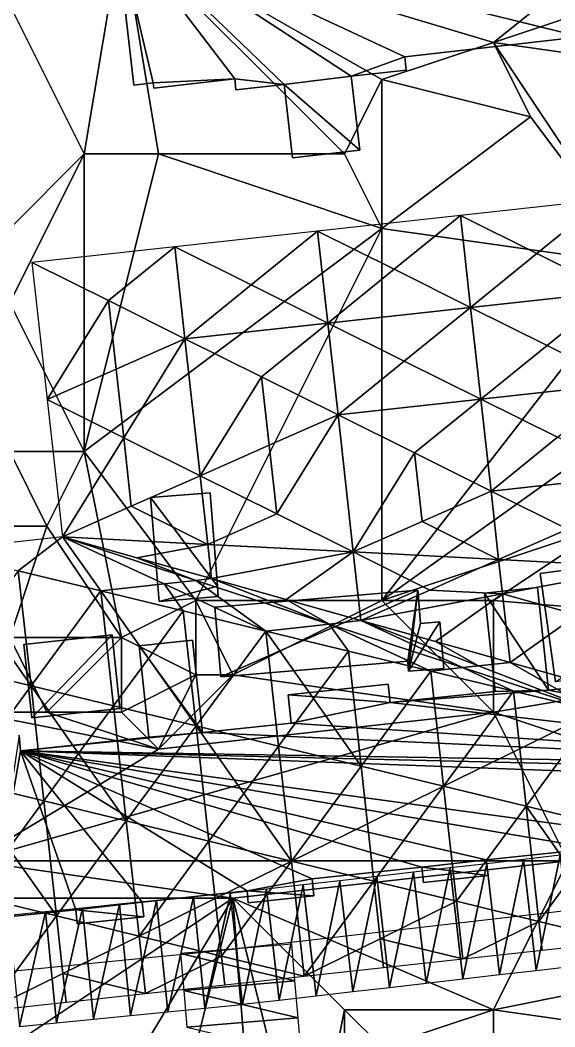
# Model space of a CAD drawing. Header units: metres. Extents: x -1103 to 901, y -902 to 905.
# Drawn here: x -857.4 to -828.7, y 507.1 to 561.2 of the extents above; entities that cross this region are included whole.
import ezdxf

# ---------------------------------------------------------------- set-up
doc = ezdxf.new("R2010")
doc.units = ezdxf.units.M
for name, color, linetype in [('OSM_BUILDING_FOOTPRINTS', 7, 'CONTINUOUS'), ('OSM_BUILDING_ROOFS', 1, 'CONTINUOUS'), ('OSM_BUILDING_WALLS', 8, 'CONTINUOUS'), ('OSM_PARKING', 8, 'CONTINUOUS'), ('OSM_ROAD_AXES', 2, 'CONTINUOUS'), ('OSM_ROAD_SURFACE', 9, 'CONTINUOUS'), ('OSM_TERRAIN', 3, 'CONTINUOUS')]:
    doc.layers.add(name, color=color, linetype=linetype)

msp = doc.modelspace()

# ---------------------------------------------------------------- linework, layer by layer
at = {"layer": 'OSM_BUILDING_FOOTPRINTS'}
for points in [[(-818.128, 561.293, 15.827), (-818.061, 560.718, 15.827), (-821.024, 560.386, 15.827), (-820.548, 556.25, 15.827), (-824.052, 555.852, 15.827), (-824.362, 558.484, 15.827), (-826.639, 558.218, 15.827), (-826.816, 559.7, 15.827), (-827.225, 559.656, 15.827), (-827.302, 560.297, 15.827), (-836.764, 559.225, 15.827), (-836.687, 558.506, 15.827), (-839.638, 558.174, 15.827), (-839.174, 554.204, 15.827), (-842.8, 553.794, 15.827), (-843.242, 557.731, 15.827), (-845.839, 557.444, 15.827), (-845.906, 558.03, 15.827), (-850.261, 557.543, 15.827), (-850.294, 557.82, 15.827), (-851.333, 557.698, 15.827), (-852.339, 566.479, 15.827)], [(-857.501, 522.763, 13.005), (-857.412, 521.911, 13.005), (-850.515, 522.652, 13.005), (-851.045, 527.562, 13.005), (-848.171, 527.861, 13.005), (-847.63, 522.896, 13.005), (-842.876, 523.404, 13.005), (-843.042, 524.919, 13.005), (-837.659, 525.495, 13.005), (-837.549, 524.51, 13.005), (-831.911, 525.108, 13.005), (-832.475, 530.394, 13.005), (-829.634, 530.692, 13.005), (-829.048, 525.185, 13.005), (-823.93, 525.727, 13.005)], [(-826.605, 516.659, 13.005), (-832.386, 516.05, 13.005), (-832.287, 515.21, 13.005), (-835.758, 514.834, 13.005), (-835.846, 515.663, 13.005), (-841.749, 515.033, 13.005), (-841.649, 514.126, 13.005), (-845.176, 513.75, 13.005), (-845.242, 514.391, 13.005), (-850.879, 513.783, 13.005), (-850.791, 512.987, 13.005), (-854.372, 512.611, 13.005), (-854.45, 513.374, 13.005), (-859.004, 512.898, 13.005)]]:
    msp.add_polyline3d(points, dxfattribs=at)
for points in [[(-847.232, 535.779, 16.969), (-846.834, 530.759, 16.969), (-846.79, 530.206, 16.969), (-849.973, 529.951, 16.969), (-850.426, 535.525, 16.969), (-847.232, 535.779, 16.969)], [(-829.479, 531.456, 16.001), (-817.552, 533.07, 16.001), (-816.756, 527.231, 16.001), (-819.199, 526.899, 16.001), (-819.454, 528.757, 16.001), (-824.56, 528.072, 16.001), (-824.306, 526.203, 16.001), (-828.672, 525.616, 16.001), (-829.479, 531.456, 16.001)], [(-846.978, 529.642, 16.284), (-836.056, 530.56, 16.284), (-835.913, 528.757, 16.284), (-834.874, 528.846, 16.284), (-834.664, 526.346, 16.284), (-836.565, 526.191, 16.284), (-836.609, 526.733, 16.284), (-846.657, 525.893, 16.284), (-846.978, 529.642, 16.284)], [(-857.247, 527.64, 16.546), (-852.493, 528.149, 16.546), (-852.073, 524.2, 16.546), (-856.815, 523.692, 16.546), (-857.247, 527.64, 16.546)]]:
    msp.add_polyline3d(points, close=True, dxfattribs=at)
at = {"layer": 'OSM_BUILDING_ROOFS'}
for points in [[(-852.339, 566.479, 30.627), (-851.333, 557.698, 30.627), (-850.294, 557.82, 30.627)], [(-821.024, 560.386, 30.627), (-818.128, 561.293, 30.627), (-852.339, 566.479, 30.627)], [(-852.339, 566.479, 30.627), (-850.294, 557.82, 30.627), (-845.906, 558.03, 30.627)], [(-852.339, 566.479, 30.627), (-845.906, 558.03, 30.627), (-843.242, 557.731, 30.627)], [(-852.339, 566.479, 30.627), (-843.242, 557.731, 30.627), (-839.638, 558.174, 30.627)], [(-852.339, 566.479, 30.627), (-839.638, 558.174, 30.627), (-836.764, 559.225, 30.627)], [(-852.339, 566.479, 30.627), (-836.764, 559.225, 30.627), (-827.302, 560.297, 30.627)], [(-827.302, 560.297, 30.627), (-821.024, 560.386, 30.627), (-852.339, 566.479, 30.627)], [(-839.638, 558.174, 30.627), (-836.687, 558.506, 30.627), (-836.764, 559.225, 30.627)], [(-850.294, 557.82, 30.627), (-850.261, 557.543, 30.627), (-845.906, 558.03, 30.627)], [(-845.906, 558.03, 30.627), (-845.839, 557.444, 30.627), (-843.242, 557.731, 30.627)], [(-843.242, 557.731, 30.627), (-839.174, 554.204, 30.627), (-839.638, 558.174, 30.627)], [(-843.242, 557.731, 30.627), (-842.8, 553.794, 30.627), (-839.174, 554.204, 30.627)], [(-846.834, 530.759, 26.969), (-847.232, 535.779, 26.969), (-850.426, 535.525, 26.969)], [(-846.834, 530.759, 26.969), (-850.426, 535.525, 26.969), (-849.973, 529.951, 26.969)], [(-817.552, 533.07, 30.801), (-829.479, 531.456, 30.801), (-828.672, 525.616, 30.801)], [(-846.834, 530.759, 26.969), (-849.973, 529.951, 26.969), (-846.79, 530.206, 26.969)], [(-836.056, 530.56, 27.884), (-846.978, 529.642, 27.884), (-846.657, 525.893, 27.884)], [(-836.056, 530.56, 27.884), (-846.657, 525.893, 27.884), (-836.609, 526.733, 27.884)], [(-836.056, 530.56, 27.884), (-836.609, 526.733, 27.884), (-836.565, 526.191, 27.884)], [(-836.565, 526.191, 27.884), (-835.913, 528.757, 27.884), (-836.056, 530.56, 27.884)], [(-829.048, 525.185, 27.805), (-829.634, 530.692, 27.805), (-832.475, 530.394, 27.805)], [(-829.048, 525.185, 27.805), (-832.475, 530.394, 27.805), (-831.911, 525.108, 27.805)], [(-836.565, 526.191, 27.884), (-834.664, 526.346, 27.884), (-834.874, 528.846, 27.884)], [(-836.565, 526.191, 27.884), (-834.874, 528.846, 27.884), (-835.913, 528.757, 27.884)], [(-852.493, 528.149, 28.146), (-857.247, 527.64, 28.146), (-856.815, 523.692, 28.146)], [(-852.493, 528.149, 28.146), (-856.815, 523.692, 28.146), (-852.073, 524.2, 28.146)], [(-847.63, 522.896, 27.805), (-848.171, 527.861, 27.805), (-851.045, 527.562, 27.805)], [(-847.63, 522.896, 27.805), (-851.045, 527.562, 27.805), (-850.515, 522.652, 27.805)], [(-837.549, 524.51, 27.805), (-837.659, 525.495, 27.805), (-843.042, 524.919, 27.805)], [(-808.178, 521.116, 27.805), (-823.93, 525.727, 27.805), (-829.048, 525.185, 27.805)], [(-829.048, 525.185, 27.805), (-831.911, 525.108, 27.805), (-837.549, 524.51, 27.805)], [(-808.178, 521.116, 27.805), (-829.048, 525.185, 27.805), (-837.549, 524.51, 27.805)], [(-837.549, 524.51, 27.805), (-843.042, 524.919, 27.805), (-842.876, 523.404, 27.805)], [(-808.178, 521.116, 27.805), (-837.549, 524.51, 27.805), (-842.876, 523.404, 27.805)], [(-808.178, 521.116, 27.805), (-842.876, 523.404, 27.805), (-847.63, 522.896, 27.805)], [(-847.63, 522.896, 27.805), (-850.515, 522.652, 27.805), (-857.412, 521.911, 27.805)], [(-808.178, 521.116, 27.805), (-847.63, 522.896, 27.805), (-857.412, 521.911, 27.805)], [(-857.412, 521.911, 27.805), (-857.501, 522.763, 27.805), (-859.004, 512.898, 27.805)], [(-857.412, 521.911, 27.805), (-859.004, 512.898, 27.805), (-854.45, 513.374, 27.805)], [(-857.412, 521.911, 27.805), (-854.45, 513.374, 27.805), (-850.879, 513.783, 27.805)], [(-857.412, 521.911, 27.805), (-850.879, 513.783, 27.805), (-845.242, 514.391, 27.805)], [(-857.412, 521.911, 27.805), (-845.242, 514.391, 27.805), (-841.749, 515.033, 27.805)], [(-857.412, 521.911, 27.805), (-841.749, 515.033, 27.805), (-835.846, 515.663, 27.805)], [(-857.412, 521.911, 27.805), (-835.846, 515.663, 27.805), (-832.386, 516.05, 27.805)], [(-857.412, 521.911, 27.805), (-832.386, 516.05, 27.805), (-826.605, 516.659, 27.805)], [(-857.412, 521.911, 27.805), (-826.605, 516.659, 27.805), (-822.957, 517.223, 27.805)], [(-857.412, 521.911, 27.805), (-822.957, 517.223, 27.805), (-817.784, 520.452, 27.805)], [(-857.412, 521.911, 27.805), (-817.784, 520.452, 27.805), (-813.783, 520.883, 27.805)], [(-857.412, 521.911, 27.805), (-813.783, 520.883, 27.805), (-808.178, 521.116, 27.805)], [(-835.846, 515.663, 27.805), (-832.287, 515.21, 27.805), (-832.386, 516.05, 27.805)], [(-835.846, 515.663, 27.805), (-835.758, 514.834, 27.805), (-832.287, 515.21, 27.805)], [(-845.242, 514.391, 27.805), (-841.649, 514.126, 27.805), (-841.749, 515.033, 27.805)], [(-845.242, 514.391, 27.805), (-845.176, 513.75, 27.805), (-841.649, 514.126, 27.805)], [(-854.45, 513.374, 27.805), (-850.791, 512.987, 27.805), (-850.879, 513.783, 27.805)], [(-854.45, 513.374, 27.805), (-854.372, 512.611, 27.805), (-850.791, 512.987, 27.805)]]:
    msp.add_3dface(points, dxfattribs=at)
at = {"layer": 'OSM_BUILDING_WALLS'}
for points in [[(-852.339, 566.479, 15.827), (-851.333, 557.698, 15.827), (-851.333, 557.698, 30.627)], [(-852.339, 566.479, 15.827), (-851.333, 557.698, 30.627), (-852.339, 566.479, 30.627)], [(-836.764, 559.225, 15.827), (-827.302, 560.297, 15.827), (-827.302, 560.297, 30.627)], [(-836.764, 559.225, 15.827), (-827.302, 560.297, 30.627), (-836.764, 559.225, 30.627)], [(-836.687, 558.506, 15.827), (-836.764, 559.225, 15.827), (-836.764, 559.225, 30.627)], [(-836.687, 558.506, 15.827), (-836.764, 559.225, 30.627), (-836.687, 558.506, 30.627)], [(-839.638, 558.174, 15.827), (-836.687, 558.506, 15.827), (-836.687, 558.506, 30.627)], [(-839.638, 558.174, 15.827), (-836.687, 558.506, 30.627), (-839.638, 558.174, 30.627)], [(-850.261, 557.543, 15.827), (-845.906, 558.03, 15.827), (-845.906, 558.03, 30.627)], [(-850.261, 557.543, 15.827), (-845.906, 558.03, 30.627), (-850.261, 557.543, 30.627)], [(-845.906, 558.03, 15.827), (-845.839, 557.444, 15.827), (-845.839, 557.444, 30.627)], [(-845.906, 558.03, 15.827), (-845.839, 557.444, 30.627), (-845.906, 558.03, 30.627)], [(-839.174, 554.204, 15.827), (-839.638, 558.174, 15.827), (-839.638, 558.174, 30.627)], [(-839.174, 554.204, 15.827), (-839.638, 558.174, 30.627), (-839.174, 554.204, 30.627)], [(-851.333, 557.698, 15.827), (-850.294, 557.82, 15.827), (-850.294, 557.82, 30.627)], [(-851.333, 557.698, 15.827), (-850.294, 557.82, 30.627), (-851.333, 557.698, 30.627)], [(-850.294, 557.82, 15.827), (-850.261, 557.543, 15.827), (-850.261, 557.543, 30.627)], [(-850.294, 557.82, 15.827), (-850.261, 557.543, 30.627), (-850.294, 557.82, 30.627)], [(-845.839, 557.444, 15.827), (-843.242, 557.731, 15.827), (-843.242, 557.731, 30.627)], [(-845.839, 557.444, 15.827), (-843.242, 557.731, 30.627), (-845.839, 557.444, 30.627)], [(-843.242, 557.731, 15.827), (-842.8, 553.794, 15.827), (-842.8, 553.794, 30.627)], [(-843.242, 557.731, 15.827), (-842.8, 553.794, 30.627), (-843.242, 557.731, 30.627)], [(-842.8, 553.794, 15.827), (-839.174, 554.204, 15.827), (-839.174, 554.204, 30.627)], [(-842.8, 553.794, 15.827), (-839.174, 554.204, 30.627), (-842.8, 553.794, 30.627)], [(-847.232, 535.779, 16.969), (-850.426, 535.525, 16.969), (-850.426, 535.525, 26.969)], [(-847.232, 535.779, 16.969), (-850.426, 535.525, 26.969), (-847.232, 535.779, 26.969)], [(-846.834, 530.759, 16.969), (-847.232, 535.779, 16.969), (-847.232, 535.779, 26.969)], [(-846.834, 530.759, 16.969), (-847.232, 535.779, 26.969), (-846.834, 530.759, 26.969)], [(-850.426, 535.525, 16.969), (-849.973, 529.951, 16.969), (-849.973, 529.951, 26.969)], [(-850.426, 535.525, 16.969), (-849.973, 529.951, 26.969), (-850.426, 535.525, 26.969)], [(-817.552, 533.07, 16.001), (-829.479, 531.456, 16.001), (-829.479, 531.456, 30.801)], [(-817.552, 533.07, 16.001), (-829.479, 531.456, 30.801), (-817.552, 533.07, 30.801)], [(-829.479, 531.456, 16.001), (-828.672, 525.616, 16.001), (-828.672, 525.616, 30.801)], [(-829.479, 531.456, 16.001), (-828.672, 525.616, 30.801), (-829.479, 531.456, 30.801)], [(-836.056, 530.56, 16.284), (-846.978, 529.642, 16.284), (-846.978, 529.642, 27.884)], [(-836.056, 530.56, 16.284), (-846.978, 529.642, 27.884), (-836.056, 530.56, 27.884)], [(-846.79, 530.206, 16.969), (-846.834, 530.759, 16.969), (-846.834, 530.759, 26.969)], [(-846.79, 530.206, 16.969), (-846.834, 530.759, 26.969), (-846.79, 530.206, 26.969)], [(-835.913, 528.757, 16.284), (-836.056, 530.56, 16.284), (-836.056, 530.56, 27.884)], [(-835.913, 528.757, 16.284), (-836.056, 530.56, 27.884), (-835.913, 528.757, 27.884)], [(-829.634, 530.692, 13.005), (-832.475, 530.394, 13.005), (-832.475, 530.394, 27.805)], [(-829.634, 530.692, 13.005), (-832.475, 530.394, 27.805), (-829.634, 530.692, 27.805)], [(-832.475, 530.394, 13.005), (-831.911, 525.108, 13.005), (-831.911, 525.108, 27.805)], [(-832.475, 530.394, 13.005), (-831.911, 525.108, 27.805), (-832.475, 530.394, 27.805)], [(-829.048, 525.185, 13.005), (-829.634, 530.692, 13.005), (-829.634, 530.692, 27.805)], [(-829.048, 525.185, 13.005), (-829.634, 530.692, 27.805), (-829.048, 525.185, 27.805)], [(-849.973, 529.951, 16.969), (-846.79, 530.206, 16.969), (-846.79, 530.206, 26.969)], [(-849.973, 529.951, 16.969), (-846.79, 530.206, 26.969), (-849.973, 529.951, 26.969)], [(-846.978, 529.642, 16.284), (-846.657, 525.893, 16.284), (-846.657, 525.893, 27.884)], [(-846.978, 529.642, 16.284), (-846.657, 525.893, 27.884), (-846.978, 529.642, 27.884)], [(-834.874, 528.846, 16.284), (-835.913, 528.757, 16.284), (-835.913, 528.757, 27.884)], [(-834.874, 528.846, 16.284), (-835.913, 528.757, 27.884), (-834.874, 528.846, 27.884)], [(-834.664, 526.346, 16.284), (-834.874, 528.846, 16.284), (-834.874, 528.846, 27.884)], [(-834.664, 526.346, 16.284), (-834.874, 528.846, 27.884), (-834.664, 526.346, 27.884)], [(-852.493, 528.149, 16.546), (-857.247, 527.64, 16.546), (-857.247, 527.64, 28.146)], [(-852.493, 528.149, 16.546), (-857.247, 527.64, 28.146), (-852.493, 528.149, 28.146)], [(-857.247, 527.64, 16.546), (-856.815, 523.692, 16.546), (-856.815, 523.692, 28.146)], [(-857.247, 527.64, 16.546), (-856.815, 523.692, 28.146), (-857.247, 527.64, 28.146)], [(-852.073, 524.2, 16.546), (-852.493, 528.149, 16.546), (-852.493, 528.149, 28.146)], [(-852.073, 524.2, 16.546), (-852.493, 528.149, 28.146), (-852.073, 524.2, 28.146)], [(-848.171, 527.861, 13.005), (-851.045, 527.562, 13.005), (-851.045, 527.562, 27.805)], [(-848.171, 527.861, 13.005), (-851.045, 527.562, 27.805), (-848.171, 527.861, 27.805)], [(-847.63, 522.896, 13.005), (-848.171, 527.861, 13.005), (-848.171, 527.861, 27.805)], [(-847.63, 522.896, 13.005), (-848.171, 527.861, 27.805), (-847.63, 522.896, 27.805)], [(-851.045, 527.562, 13.005), (-850.515, 522.652, 13.005), (-850.515, 522.652, 27.805)], [(-851.045, 527.562, 13.005), (-850.515, 522.652, 27.805), (-851.045, 527.562, 27.805)], [(-846.657, 525.893, 16.284), (-836.609, 526.733, 16.284), (-836.609, 526.733, 27.884)], [(-846.657, 525.893, 16.284), (-836.609, 526.733, 27.884), (-846.657, 525.893, 27.884)], [(-836.609, 526.733, 16.284), (-836.565, 526.191, 16.284), (-836.565, 526.191, 27.884)], [(-836.609, 526.733, 16.284), (-836.565, 526.191, 27.884), (-836.609, 526.733, 27.884)], [(-836.565, 526.191, 16.284), (-834.664, 526.346, 16.284), (-834.664, 526.346, 27.884)], [(-836.565, 526.191, 16.284), (-834.664, 526.346, 27.884), (-836.565, 526.191, 27.884)], [(-837.659, 525.495, 13.005), (-843.042, 524.919, 13.005), (-843.042, 524.919, 27.805)], [(-837.659, 525.495, 13.005), (-843.042, 524.919, 27.805), (-837.659, 525.495, 27.805)], [(-837.549, 524.51, 13.005), (-837.659, 525.495, 13.005), (-837.659, 525.495, 27.805)], [(-837.549, 524.51, 13.005), (-837.659, 525.495, 27.805), (-837.549, 524.51, 27.805)], [(-823.93, 525.727, 13.005), (-829.048, 525.185, 13.005), (-829.048, 525.185, 27.805)], [(-823.93, 525.727, 13.005), (-829.048, 525.185, 27.805), (-823.93, 525.727, 27.805)], [(-831.911, 525.108, 13.005), (-837.549, 524.51, 13.005), (-837.549, 524.51, 27.805)], [(-831.911, 525.108, 13.005), (-837.549, 524.51, 27.805), (-831.911, 525.108, 27.805)], [(-843.042, 524.919, 13.005), (-842.876, 523.404, 13.005), (-842.876, 523.404, 27.805)], [(-843.042, 524.919, 13.005), (-842.876, 523.404, 27.805), (-843.042, 524.919, 27.805)], [(-856.815, 523.692, 16.546), (-852.073, 524.2, 16.546), (-852.073, 524.2, 28.146)], [(-856.815, 523.692, 16.546), (-852.073, 524.2, 28.146), (-856.815, 523.692, 28.146)], [(-842.876, 523.404, 13.005), (-847.63, 522.896, 13.005), (-847.63, 522.896, 27.805)], [(-842.876, 523.404, 13.005), (-847.63, 522.896, 27.805), (-842.876, 523.404, 27.805)], [(-857.412, 521.911, 13.005), (-857.501, 522.763, 13.005), (-857.501, 522.763, 27.805)], [(-857.412, 521.911, 13.005), (-857.501, 522.763, 27.805), (-857.412, 521.911, 27.805)], [(-850.515, 522.652, 13.005), (-857.412, 521.911, 13.005), (-857.412, 521.911, 27.805)], [(-850.515, 522.652, 13.005), (-857.412, 521.911, 27.805), (-850.515, 522.652, 27.805)], [(-832.386, 516.05, 13.005), (-826.605, 516.659, 13.005), (-826.605, 516.659, 27.805)], [(-832.386, 516.05, 13.005), (-826.605, 516.659, 27.805), (-832.386, 516.05, 27.805)], [(-832.287, 515.21, 13.005), (-832.386, 516.05, 13.005), (-832.386, 516.05, 27.805)], [(-832.287, 515.21, 13.005), (-832.386, 516.05, 27.805), (-832.287, 515.21, 27.805)], [(-841.749, 515.033, 13.005), (-835.846, 515.663, 13.005), (-835.846, 515.663, 27.805)], [(-841.749, 515.033, 13.005), (-835.846, 515.663, 27.805), (-841.749, 515.033, 27.805)], [(-835.846, 515.663, 13.005), (-835.758, 514.834, 13.005), (-835.758, 514.834, 27.805)], [(-835.846, 515.663, 13.005), (-835.758, 514.834, 27.805), (-835.846, 515.663, 27.805)], [(-835.758, 514.834, 13.005), (-832.287, 515.21, 13.005), (-832.287, 515.21, 27.805)], [(-835.758, 514.834, 13.005), (-832.287, 515.21, 27.805), (-835.758, 514.834, 27.805)], [(-841.649, 514.126, 13.005), (-841.749, 515.033, 13.005), (-841.749, 515.033, 27.805)], [(-841.649, 514.126, 13.005), (-841.749, 515.033, 27.805), (-841.649, 514.126, 27.805)], [(-850.879, 513.783, 13.005), (-845.242, 514.391, 13.005), (-845.242, 514.391, 27.805)], [(-850.879, 513.783, 13.005), (-845.242, 514.391, 27.805), (-850.879, 513.783, 27.805)], [(-845.242, 514.391, 13.005), (-845.176, 513.75, 13.005), (-845.176, 513.75, 27.805)], [(-845.242, 514.391, 13.005), (-845.176, 513.75, 27.805), (-845.242, 514.391, 27.805)], [(-845.176, 513.75, 13.005), (-841.649, 514.126, 13.005), (-841.649, 514.126, 27.805)], [(-845.176, 513.75, 13.005), (-841.649, 514.126, 27.805), (-845.176, 513.75, 27.805)], [(-850.791, 512.987, 13.005), (-850.879, 513.783, 13.005), (-850.879, 513.783, 27.805)], [(-850.791, 512.987, 13.005), (-850.879, 513.783, 27.805), (-850.791, 512.987, 27.805)], [(-859.004, 512.898, 13.005), (-854.45, 513.374, 13.005), (-854.45, 513.374, 27.805)], [(-859.004, 512.898, 13.005), (-854.45, 513.374, 27.805), (-859.004, 512.898, 27.805)], [(-854.45, 513.374, 13.005), (-854.372, 512.611, 13.005), (-854.372, 512.611, 27.805)], [(-854.45, 513.374, 13.005), (-854.372, 512.611, 27.805), (-854.45, 513.374, 27.805)], [(-854.372, 512.611, 13.005), (-850.791, 512.987, 13.005), (-850.791, 512.987, 27.805)], [(-854.372, 512.611, 13.005), (-850.791, 512.987, 27.805), (-854.372, 512.611, 27.805)]]:
    msp.add_3dface(points, dxfattribs=at)
at = {"layer": 'OSM_PARKING'}
for points in [[(-829.662, 548.644, 18.631), (-826.097, 551.533, 18.42), (-833.774, 550.691, 18.841)], [(-825.549, 546.597, 18.481), (-826.097, 551.533, 18.42), (-829.662, 548.644, 18.631)], [(-837.339, 547.802, 18.943), (-833.774, 550.691, 18.841), (-841.451, 549.849, 18.85)], [(-833.226, 545.755, 18.793), (-833.774, 550.691, 18.841), (-837.339, 547.802, 18.943)], [(-833.226, 545.755, 18.793), (-829.662, 548.644, 18.631), (-833.774, 550.691, 18.841)], [(-845.015, 546.96, 18.833), (-841.451, 549.849, 18.85), (-849.128, 549.007, 18.633)], [(-840.903, 544.913, 18.979), (-841.451, 549.849, 18.85), (-845.015, 546.96, 18.833)], [(-840.903, 544.913, 18.979), (-837.339, 547.802, 18.943), (-841.451, 549.849, 18.85)], [(-852.692, 546.118, 18.583), (-849.128, 549.007, 18.633), (-856.805, 548.165, 17.976)], [(-848.58, 544.071, 18.816), (-849.128, 549.007, 18.633), (-852.692, 546.118, 18.583)], [(-848.58, 544.071, 18.816), (-845.015, 546.96, 18.833), (-849.128, 549.007, 18.633)], [(-825.549, 546.597, 18.481), (-829.662, 548.644, 18.631), (-833.226, 545.755, 18.793)], [(-852.692, 546.118, 18.583), (-856.805, 548.165, 17.976), (-855.987, 540.794, 18.364)], [(-840.903, 544.913, 18.979), (-833.226, 545.755, 18.793), (-837.339, 547.802, 18.943)], [(-840.903, 544.913, 18.979), (-845.015, 546.96, 18.833), (-848.58, 544.071, 18.816)], [(-829.113, 543.707, 18.643), (-825.549, 546.597, 18.481), (-833.226, 545.755, 18.793)], [(-825, 541.66, 18.49), (-825.549, 546.597, 18.481), (-829.113, 543.707, 18.643)], [(-852.283, 542.433, 18.752), (-852.692, 546.118, 18.583), (-855.987, 540.794, 18.364)], [(-848.58, 544.071, 18.816), (-852.692, 546.118, 18.583), (-852.283, 542.433, 18.752)], [(-836.79, 542.865, 18.955), (-833.226, 545.755, 18.793), (-840.903, 544.913, 18.979)], [(-832.677, 540.818, 18.805), (-833.226, 545.755, 18.793), (-836.79, 542.865, 18.955)], [(-829.113, 543.707, 18.643), (-833.226, 545.755, 18.793), (-832.677, 540.818, 18.805)], [(-844.467, 542.023, 18.958), (-840.903, 544.913, 18.979), (-848.58, 544.071, 18.816)], [(-840.354, 539.976, 19.02), (-840.903, 544.913, 18.979), (-844.467, 542.023, 18.958)], [(-840.354, 539.976, 19.02), (-836.79, 542.865, 18.955), (-840.903, 544.913, 18.979)], [(-848.58, 544.071, 18.816), (-852.283, 542.433, 18.752), (-851.874, 538.747, 18.873)], [(-847.762, 536.7, 18.979), (-848.58, 544.071, 18.816), (-851.874, 538.747, 18.873)], [(-844.467, 542.023, 18.958), (-848.58, 544.071, 18.816), (-847.762, 536.7, 18.979)], [(-825, 541.66, 18.49), (-829.113, 543.707, 18.643), (-832.677, 540.818, 18.805)], [(-832.677, 540.818, 18.805), (-836.79, 542.865, 18.955), (-840.354, 539.976, 19.02)], [(-852.283, 542.433, 18.752), (-855.987, 540.794, 18.364), (-851.874, 538.747, 18.873)], [(-844.058, 538.338, 19.022), (-844.467, 542.023, 18.958), (-847.762, 536.7, 18.979)], [(-840.354, 539.976, 19.02), (-844.467, 542.023, 18.958), (-844.058, 538.338, 19.022)], [(-828.564, 538.771, 18.653), (-825, 541.66, 18.49), (-832.677, 540.818, 18.805)], [(-851.874, 538.747, 18.873), (-855.987, 540.794, 18.364), (-855.169, 533.424, 18.716)], [(-836.241, 537.929, 18.966), (-832.677, 540.818, 18.805), (-840.354, 539.976, 19.02)], [(-832.129, 535.882, 18.815), (-832.677, 540.818, 18.805), (-836.241, 537.929, 18.966)], [(-832.129, 535.882, 18.815), (-828.564, 538.771, 18.653), (-832.677, 540.818, 18.805)], [(-843.649, 534.653, 19.051), (-840.354, 539.976, 19.02), (-844.058, 538.338, 19.022)], [(-839.536, 532.606, 19.07), (-840.354, 539.976, 19.02), (-843.649, 534.653, 19.051)], [(-836.241, 537.929, 18.966), (-840.354, 539.976, 19.02), (-839.536, 532.606, 19.07)], [(-851.465, 535.062, 18.937), (-851.874, 538.747, 18.873), (-855.169, 533.424, 18.716)], [(-847.762, 536.7, 18.979), (-851.874, 538.747, 18.873), (-851.465, 535.062, 18.937)], [(-824.452, 536.724, 18.078), (-828.564, 538.771, 18.653), (-832.129, 535.882, 18.815)], [(-843.649, 534.653, 19.051), (-844.058, 538.338, 19.022), (-847.762, 536.7, 18.979)], [(-835.832, 534.244, 18.975), (-836.241, 537.929, 18.966), (-839.536, 532.606, 19.07)], [(-832.129, 535.882, 18.815), (-836.241, 537.929, 18.966), (-835.832, 534.244, 18.975)], [(-847.352, 533.015, 19.043), (-847.762, 536.7, 18.979), (-851.465, 535.062, 18.937)], [(-843.649, 534.653, 19.051), (-847.762, 536.7, 18.979), (-847.352, 533.015, 19.043)], [(-828.016, 533.835, 18.489), (-824.452, 536.724, 18.078), (-832.129, 535.882, 18.815)], [(-831.72, 532.197, 18.702), (-832.129, 535.882, 18.815), (-835.832, 534.244, 18.975)], [(-828.016, 533.835, 18.489), (-832.129, 535.882, 18.815), (-831.72, 532.197, 18.702)], [(-847.352, 533.015, 19.043), (-851.465, 535.062, 18.937), (-855.169, 533.424, 18.716)], [(-839.536, 532.606, 19.07), (-843.649, 534.653, 19.051), (-847.352, 533.015, 19.043)], [(-831.72, 532.197, 18.702), (-835.832, 534.244, 18.975), (-839.536, 532.606, 19.07)], [(-823.903, 531.787, 18.223), (-828.016, 533.835, 18.489), (-831.72, 532.197, 18.702)], [(-857.542, 531.593, 18.548), (-855.169, 533.424, 18.716), (-861.978, 532.672, 17.586)], [(-853.106, 530.514, 18.784), (-855.169, 533.424, 18.716), (-857.542, 531.593, 18.548)], [(-851.159, 532.298, 18.925), (-847.352, 533.015, 19.043), (-855.169, 533.424, 18.716)], [(-851.159, 532.298, 18.925), (-855.169, 533.424, 18.716), (-847.999, 531.078, 19.061)], [(-847.999, 531.078, 19.061), (-855.169, 533.424, 18.716), (-849.701, 530.89, 18.99)], [(-849.701, 530.89, 18.99), (-855.169, 533.424, 18.716), (-853.106, 530.514, 18.784)], [(-847.148, 531.172, 19.07), (-847.352, 533.015, 19.043), (-851.159, 532.298, 18.925)], [(-847.148, 531.172, 19.07), (-839.536, 532.606, 19.07), (-847.352, 533.015, 19.043)], [(-843.137, 530.046, 19.083), (-839.536, 532.606, 19.07), (-847.148, 531.172, 19.07)], [(-839.127, 528.92, 18.938), (-839.536, 532.606, 19.07), (-843.137, 530.046, 19.083)], [(-839.127, 528.92, 18.938), (-835.423, 530.559, 18.834), (-839.536, 532.606, 19.07)], [(-835.423, 530.559, 18.834), (-831.72, 532.197, 18.702), (-839.536, 532.606, 19.07)], [(-847.148, 531.172, 19.07), (-851.159, 532.298, 18.925), (-847.999, 531.078, 19.061)], [(-835.423, 530.559, 18.834), (-831.515, 530.354, 18.112), (-831.72, 532.197, 18.702)], [(-831.515, 530.354, 18.112), (-823.903, 531.787, 18.223), (-831.72, 532.197, 18.702)], [(-859.417, 529.04, 18.304), (-856.856, 525.408, 18.695), (-857.542, 531.593, 18.548)], [(-857.542, 531.593, 18.548), (-856.856, 525.408, 18.695), (-853.106, 530.514, 18.784)], [(-827.505, 529.228, 18.082), (-823.903, 531.787, 18.223), (-831.515, 530.354, 18.112)], [(-848.67, 529.435, 18.975), (-849.701, 530.89, 18.99), (-853.106, 530.514, 18.784)], [(-847.999, 531.078, 19.061), (-849.701, 530.89, 18.99), (-844.234, 528.356, 18.875)], [(-844.234, 528.356, 18.875), (-849.701, 530.89, 18.99), (-848.67, 529.435, 18.975)], [(-847.148, 531.172, 19.07), (-847.999, 531.078, 19.061), (-840.829, 528.732, 18.926)], [(-840.829, 528.732, 18.926), (-847.999, 531.078, 19.061), (-844.234, 528.356, 18.875)], [(-843.137, 530.046, 19.083), (-847.148, 531.172, 19.07), (-840.829, 528.732, 18.926)], [(-856.856, 525.408, 18.695), (-852.42, 524.329, 18.727), (-853.106, 530.514, 18.784)], [(-853.106, 530.514, 18.784), (-852.42, 524.329, 18.727), (-850.545, 526.882, 18.534)], [(-853.106, 530.514, 18.784), (-850.545, 526.882, 18.534), (-848.67, 529.435, 18.975)], [(-839.127, 528.92, 18.938), (-831.515, 530.354, 18.112), (-835.423, 530.559, 18.834)], [(-835.116, 527.795, 18.606), (-831.515, 530.354, 18.112), (-839.127, 528.92, 18.938)], [(-831.106, 526.669, 18.082), (-831.515, 530.354, 18.112), (-835.116, 527.795, 18.606)], [(-831.106, 526.669, 18.082), (-827.505, 529.228, 18.082), (-831.515, 530.354, 18.112)], [(-839.127, 528.92, 18.938), (-843.137, 530.046, 19.083), (-840.829, 528.732, 18.926)], [(-850.545, 526.882, 18.534), (-847.984, 523.251, 18.33), (-848.67, 529.435, 18.975)], [(-848.67, 529.435, 18.975), (-847.984, 523.251, 18.33), (-844.234, 528.356, 18.875)], [(-859.417, 529.04, 18.304), (-861.293, 526.487, 17.715), (-856.856, 525.408, 18.695)], [(-839.798, 527.278, 18.692), (-840.829, 528.732, 18.926), (-844.234, 528.356, 18.875)], [(-839.127, 528.92, 18.938), (-840.829, 528.732, 18.926), (-833.659, 526.387, 18.361)], [(-833.659, 526.387, 18.361), (-840.829, 528.732, 18.926), (-835.362, 526.199, 18.467)], [(-835.362, 526.199, 18.467), (-840.829, 528.732, 18.926), (-839.798, 527.278, 18.692)], [(-835.116, 527.795, 18.606), (-839.127, 528.92, 18.938), (-832.808, 526.481, 18.218)], [(-839.127, 528.92, 18.938), (-833.659, 526.387, 18.361), (-832.808, 526.481, 18.218)], [(-827.096, 525.543, 18.082), (-827.505, 529.228, 18.082), (-831.106, 526.669, 18.082)], [(-844.234, 528.356, 18.875), (-847.984, 523.251, 18.33), (-843.548, 522.172, 18.148)], [(-844.234, 528.356, 18.875), (-843.548, 522.172, 18.148), (-841.673, 524.725, 18.355)], [(-844.234, 528.356, 18.875), (-841.673, 524.725, 18.355), (-839.798, 527.278, 18.692)], [(-831.106, 526.669, 18.082), (-835.116, 527.795, 18.606), (-832.808, 526.481, 18.218)], [(-841.673, 524.725, 18.355), (-839.112, 521.093, 18.06), (-839.798, 527.278, 18.692)], [(-839.798, 527.278, 18.692), (-839.112, 521.093, 18.06), (-835.362, 526.199, 18.467)], [(-850.545, 526.882, 18.534), (-852.42, 524.329, 18.727), (-847.984, 523.251, 18.33)], [(-831.106, 526.669, 18.082), (-832.808, 526.481, 18.218), (-826.489, 524.041, 18.072)], [(-827.096, 525.543, 18.082), (-831.106, 526.669, 18.082), (-826.489, 524.041, 18.072)], [(-861.293, 526.487, 17.715), (-860.607, 520.303, 17.98), (-856.856, 525.408, 18.695)], [(-835.362, 526.199, 18.467), (-839.112, 521.093, 18.06), (-834.676, 520.014, 18.067)], [(-830.926, 525.12, 18.082), (-833.659, 526.387, 18.361), (-835.362, 526.199, 18.467)], [(-835.362, 526.199, 18.467), (-834.676, 520.014, 18.067), (-830.926, 525.12, 18.082)], [(-832.808, 526.481, 18.218), (-833.659, 526.387, 18.361), (-826.489, 524.041, 18.072)], [(-826.489, 524.041, 18.072), (-833.659, 526.387, 18.361), (-830.926, 525.12, 18.082)], [(-856.856, 525.408, 18.695), (-860.607, 520.303, 17.98), (-856.171, 519.224, 18.113)], [(-856.856, 525.408, 18.695), (-856.171, 519.224, 18.113), (-854.296, 521.777, 18.188)], [(-856.856, 525.408, 18.695), (-854.296, 521.777, 18.188), (-852.42, 524.329, 18.727)], [(-830.926, 525.12, 18.082), (-834.676, 520.014, 18.067), (-830.583, 522.027, 18.077)], [(-830.926, 525.12, 18.082), (-830.583, 522.027, 18.077), (-826.489, 524.041, 18.072)], [(-841.673, 524.725, 18.355), (-843.548, 522.172, 18.148), (-839.112, 521.093, 18.06)], [(-854.296, 521.777, 18.188), (-851.735, 518.145, 18.024), (-852.42, 524.329, 18.727)], [(-852.42, 524.329, 18.727), (-851.735, 518.145, 18.024), (-847.984, 523.251, 18.33)], [(-826.489, 524.041, 18.072), (-830.583, 522.027, 18.077), (-830.24, 518.935, 18.075)], [(-826.489, 524.041, 18.072), (-830.24, 518.935, 18.075), (-825.804, 517.856, 18.057)], [(-847.984, 523.251, 18.33), (-851.735, 518.145, 18.024), (-847.299, 517.066, 18.032)], [(-843.548, 522.172, 18.148), (-847.984, 523.251, 18.33), (-845.424, 519.619, 18.042)], [(-847.984, 523.251, 18.33), (-847.299, 517.066, 18.032), (-845.424, 519.619, 18.042)], [(-854.296, 521.777, 18.188), (-856.171, 519.224, 18.113), (-851.735, 518.145, 18.024)], [(-843.548, 522.172, 18.148), (-845.424, 519.619, 18.042), (-842.863, 515.987, 18.042)], [(-843.548, 522.172, 18.148), (-842.863, 515.987, 18.042), (-839.112, 521.093, 18.06)], [(-830.583, 522.027, 18.077), (-834.676, 520.014, 18.067), (-830.24, 518.935, 18.075)], [(-839.112, 521.093, 18.06), (-842.863, 515.987, 18.042), (-838.769, 518, 18.054)], [(-839.112, 521.093, 18.06), (-838.769, 518, 18.054), (-834.676, 520.014, 18.067)], [(-860.607, 520.303, 17.98), (-858.046, 516.671, 18.014), (-856.171, 519.224, 18.113)], [(-845.424, 519.619, 18.042), (-847.299, 517.066, 18.032), (-842.863, 515.987, 18.042)], [(-834.676, 520.014, 18.067), (-838.769, 518, 18.054), (-838.427, 514.908, 18.247)], [(-834.676, 520.014, 18.067), (-838.427, 514.908, 18.247), (-833.991, 513.829, 18.205)], [(-830.24, 518.935, 18.075), (-834.676, 520.014, 18.067), (-833.991, 513.829, 18.205)], [(-858.046, 516.671, 18.014), (-855.485, 513.039, 18.013), (-856.171, 519.224, 18.113)], [(-856.171, 519.224, 18.113), (-855.485, 513.039, 18.013), (-851.735, 518.145, 18.024)], [(-830.24, 518.935, 18.075), (-833.991, 513.829, 18.205), (-829.555, 512.75, 18.147)], [(-825.804, 517.856, 18.057), (-830.24, 518.935, 18.075), (-827.679, 515.303, 18.043)], [(-830.24, 518.935, 18.075), (-829.555, 512.75, 18.147), (-827.679, 515.303, 18.043)], [(-851.735, 518.145, 18.024), (-855.485, 513.039, 18.013), (-851.049, 511.96, 18.201)], [(-851.735, 518.145, 18.024), (-851.049, 511.96, 18.201), (-847.299, 517.066, 18.032)], [(-838.769, 518, 18.054), (-842.863, 515.987, 18.042), (-838.427, 514.908, 18.247)], [(-847.299, 517.066, 18.032), (-851.049, 511.96, 18.201), (-846.956, 513.973, 18.354)], [(-847.299, 517.066, 18.032), (-846.956, 513.973, 18.354), (-842.863, 515.987, 18.042)], [(-858.046, 516.671, 18.014), (-859.921, 514.118, 17.836), (-855.485, 513.039, 18.013)], [(-842.863, 515.987, 18.042), (-846.956, 513.973, 18.354), (-846.613, 510.881, 18.27)], [(-842.863, 515.987, 18.042), (-846.613, 510.881, 18.27), (-842.177, 509.802, 18.376)], [(-842.863, 515.987, 18.042), (-842.177, 509.802, 18.376), (-838.427, 514.908, 18.247)], [(-827.679, 515.303, 18.043), (-829.555, 512.75, 18.147), (-825.119, 511.671, 17.818)], [(-838.427, 514.908, 18.247), (-842.177, 509.802, 18.376), (-838.084, 511.816, 18.302)], [(-838.427, 514.908, 18.247), (-838.084, 511.816, 18.302), (-833.991, 513.829, 18.205)], [(-859.921, 514.118, 17.836), (-859.236, 507.933, 17.885), (-855.485, 513.039, 18.013)], [(-846.956, 513.973, 18.354), (-851.049, 511.96, 18.201), (-846.613, 510.881, 18.27)], [(-833.991, 513.829, 18.205), (-838.084, 511.816, 18.302), (-833.648, 510.737, 18.249)], [(-833.991, 513.829, 18.205), (-833.648, 510.737, 18.249), (-829.555, 512.75, 18.147)], [(-855.485, 513.039, 18.013), (-859.236, 507.933, 17.885), (-855.143, 509.947, 18.047)], [(-855.485, 513.039, 18.013), (-855.143, 509.947, 18.047), (-851.049, 511.96, 18.201)], [(-829.555, 512.75, 18.147), (-833.648, 510.737, 18.249), (-829.383, 511.204, 18.117)], [(-829.555, 512.75, 18.147), (-829.383, 511.204, 18.117), (-825.119, 511.671, 17.818)], [(-851.049, 511.96, 18.201), (-855.143, 509.947, 18.047), (-850.707, 508.868, 18.204)], [(-851.049, 511.96, 18.201), (-850.707, 508.868, 18.204), (-846.613, 510.881, 18.27)], [(-838.084, 511.816, 18.302), (-842.177, 509.802, 18.376), (-837.913, 510.27, 18.325)], [(-838.084, 511.816, 18.302), (-837.913, 510.27, 18.325), (-833.648, 510.737, 18.249)], [(-846.613, 510.881, 18.27), (-850.707, 508.868, 18.204), (-846.442, 509.335, 18.174)], [(-846.613, 510.881, 18.27), (-846.442, 509.335, 18.174), (-842.177, 509.802, 18.376)], [(-855.143, 509.947, 18.047), (-859.236, 507.933, 17.885), (-854.971, 508.4, 18.065)], [(-855.143, 509.947, 18.047), (-854.971, 508.4, 18.065), (-850.707, 508.868, 18.204)]]:
    msp.add_3dface(points, dxfattribs=at)
at = {"layer": 'OSM_ROAD_AXES'}
for points in [[(-653.093, 529.854, 15.124), (-723.451, 525.375, 14.149), (-845.828, 511.273, 18.144)], [(-913.477, 504.548, 13.994), (-845.828, 511.273, 18.144)], [(-823.795, 348.496, 14.019), (-824.524, 351.824, 14.158), (-838.862, 430.056, 15.565), (-845.828, 511.273, 18.144)]]:
    msp.add_polyline3d(points, dxfattribs=at)
at = {"layer": 'OSM_ROAD_SURFACE'}
for points in [[(-828.407, 516.3, 18.034), (-830.381, 516.073, 18.029), (-829.694, 510.112, 18.087)], [(-828.407, 516.3, 18.034), (-829.694, 510.112, 18.087), (-827.72, 510.339, 17.948)], [(-832.354, 515.845, 18.052), (-834.328, 515.618, 18.089), (-833.641, 509.657, 18.226)], [(-832.354, 515.845, 18.052), (-833.641, 509.657, 18.226), (-831.668, 509.885, 18.191)], [(-830.381, 516.073, 18.029), (-832.354, 515.845, 18.052), (-831.668, 509.885, 18.191)], [(-830.381, 516.073, 18.029), (-831.668, 509.885, 18.191), (-829.694, 510.112, 18.087)], [(-836.302, 515.39, 18.125), (-838.276, 515.163, 18.161), (-837.589, 509.202, 18.298)], [(-836.302, 515.39, 18.125), (-837.589, 509.202, 18.298), (-835.615, 509.43, 18.261)], [(-834.328, 515.618, 18.089), (-836.302, 515.39, 18.125), (-835.615, 509.43, 18.261)], [(-834.328, 515.618, 18.089), (-835.615, 509.43, 18.261), (-833.641, 509.657, 18.226)], [(-842.223, 514.708, 18.234), (-844.197, 514.48, 18.271), (-843.51, 508.52, 18.186)], [(-842.223, 514.708, 18.234), (-843.51, 508.52, 18.186), (-841.537, 508.747, 18.314)], [(-840.25, 514.935, 18.198), (-842.223, 514.708, 18.234), (-841.537, 508.747, 18.314)], [(-840.25, 514.935, 18.198), (-841.537, 508.747, 18.314), (-839.563, 508.975, 18.336)], [(-838.276, 515.163, 18.161), (-840.25, 514.935, 18.198), (-839.563, 508.975, 18.336)], [(-838.276, 515.163, 18.161), (-839.563, 508.975, 18.336), (-837.589, 509.202, 18.298)], [(-847.521, 508.09, 18.143), (-846.124, 514.258, 18.306), (-848.114, 514.06, 18.272)], [(-847.521, 508.09, 18.143), (-845.531, 508.287, 18.017), (-846.124, 514.258, 18.306)], [(-844.197, 514.48, 18.271), (-846.171, 514.253, 18.307), (-845.484, 508.292, 18.022)], [(-844.197, 514.48, 18.271), (-845.484, 508.292, 18.022), (-843.51, 508.52, 18.186)], [(-853.49, 507.496, 18.067), (-852.093, 513.665, 18.107), (-854.083, 513.467, 18.027)], [(-853.49, 507.496, 18.067), (-851.5, 507.694, 18.129), (-852.093, 513.665, 18.107)], [(-851.5, 507.694, 18.129), (-850.104, 513.862, 18.187), (-852.093, 513.665, 18.107)], [(-851.5, 507.694, 18.129), (-849.51, 507.892, 18.182), (-850.104, 513.862, 18.187)], [(-849.51, 507.892, 18.182), (-848.114, 514.06, 18.272), (-850.104, 513.862, 18.187)], [(-849.51, 507.892, 18.182), (-847.521, 508.09, 18.143), (-848.114, 514.06, 18.272)], [(-857.469, 507.101, 17.932), (-856.073, 513.269, 17.947), (-858.063, 513.071, 17.867)], [(-857.469, 507.101, 17.932), (-855.479, 507.298, 18.005), (-856.073, 513.269, 17.947)], [(-855.479, 507.298, 18.005), (-854.083, 513.467, 18.027), (-856.073, 513.269, 17.947)], [(-855.479, 507.298, 18.005), (-853.49, 507.496, 18.067), (-854.083, 513.467, 18.027)], [(-842.669, 509.548, 18.293), (-842.839, 511.529, 18.344), (-848.817, 511.016, 18.24)], [(-842.669, 509.548, 18.293), (-848.817, 511.016, 18.24), (-848.647, 509.035, 18.209)], [(-842.499, 507.567, 18.191), (-842.669, 509.548, 18.293), (-848.647, 509.035, 18.209)], [(-842.499, 507.567, 18.191), (-848.647, 509.035, 18.209), (-848.477, 507.054, 18.123)], [(-842.329, 505.586, 18.088), (-842.499, 507.567, 18.191), (-848.477, 507.054, 18.123)]]:
    msp.add_3dface(points, dxfattribs=at)
at = {"layer": 'OSM_TERRAIN'}
for points in [[(-832, 560, 18.368), (-822, 568, 18.371), (-852, 566, 18.368)], [(-822, 568, 18.371), (-832, 560, 18.368), (-808, 568, 18.169)], [(-832, 560, 18.368), (-818, 558, 18.172), (-808, 568, 18.169)], [(-854, 554, 18.037), (-852, 566, 18.368), (-858, 562, 17.057)], [(-854, 554, 18.037), (-850, 554, 18.349), (-852, 566, 18.368)], [(-850, 554, 18.349), (-840, 554, 18.378), (-852, 566, 18.368)], [(-840, 554, 18.378), (-838, 558, 18.403), (-852, 566, 18.368)], [(-838, 558, 18.403), (-832, 560, 18.368), (-852, 566, 18.368)], [(-858, 550, 17.325), (-854, 554, 18.037), (-858, 562, 17.057)], [(-830, 556, 18.834), (-832, 560, 18.368), (-838, 558, 18.403)], [(-830, 556, 18.834), (-824, 548, 18.32), (-832, 560, 18.368)], [(-824, 548, 18.32), (-818, 558, 18.172), (-832, 560, 18.368)], [(-838, 550, 18.865), (-838, 558, 18.403), (-840, 554, 18.378)], [(-838, 550, 18.865), (-830, 556, 18.834), (-838, 558, 18.403)], [(-838, 550, 18.865), (-824, 548, 18.32), (-830, 556, 18.834)], [(-858, 546, 17.808), (-854, 538, 18.755), (-854, 554, 18.037)], [(-858, 546, 17.808), (-854, 554, 18.037), (-858, 550, 17.325)], [(-854, 538, 18.755), (-838, 550, 18.865), (-850, 554, 18.349)], [(-854, 538, 18.755), (-850, 554, 18.349), (-854, 554, 18.037)], [(-850, 554, 18.349), (-838, 550, 18.865), (-840, 554, 18.378)], [(-854, 538, 18.755), (-848, 530, 18.987), (-838, 550, 18.865)], [(-848, 530, 18.987), (-838, 530, 19), (-838, 550, 18.865)], [(-838, 530, 19), (-824, 548, 18.32), (-838, 550, 18.865)], [(-838, 530, 19), (-824, 540, 18.37), (-824, 548, 18.32)], [(-858, 538, 17.734), (-854, 538, 18.755), (-858, 546, 17.808)], [(-838, 530, 19), (-826, 534, 18.249), (-824, 540, 18.37)], [(-862, 534, 17.518), (-856, 534, 18.589), (-858, 538, 17.734)], [(-856, 534, 18.589), (-854, 538, 18.755), (-858, 538, 17.734)], [(-852, 528, 18.716), (-854, 538, 18.755), (-856, 534, 18.589)], [(-852, 528, 18.716), (-848, 530, 18.987), (-854, 538, 18.755)], [(-858, 528, 18.59), (-856, 534, 18.589), (-862, 534, 17.518)], [(-858, 528, 18.59), (-852, 528, 18.716), (-856, 534, 18.589)], [(-832, 530, 17.992), (-826, 534, 18.249), (-838, 530, 19)], [(-808, 528, 17.992), (-826, 534, 18.249), (-832, 530, 17.992)], [(-852, 528, 18.716), (-848, 526, 17.992), (-848, 530, 18.987)], [(-848, 526, 17.992), (-846, 526, 18.485), (-848, 530, 18.987)], [(-846, 526, 18.485), (-838, 530, 19), (-848, 530, 18.987)], [(-832, 524, 17.992), (-838, 530, 19), (-846, 526, 18.485)], [(-832, 524, 17.992), (-832, 530, 17.992), (-838, 530, 19)], [(-832, 524, 17.992), (-808, 528, 17.992), (-832, 530, 17.992)], [(-860, 524, 18.079), (-856, 524, 18.646), (-858, 528, 18.59)], [(-858, 528, 18.59), (-856, 524, 18.646), (-852, 528, 18.716)], [(-856, 524, 18.646), (-852, 524, 18.627), (-852, 528, 18.716)], [(-852, 524, 18.627), (-848, 526, 17.992), (-852, 528, 18.716)], [(-832, 524, 17.992), (-820, 520, 17.927), (-808, 528, 17.992)], [(-850, 522, 18.152), (-848, 526, 17.992), (-852, 524, 18.627)], [(-848, 526, 17.992), (-850, 522, 18.152), (-846, 526, 18.485)], [(-850, 522, 18.152), (-832, 524, 17.992), (-846, 526, 18.485)], [(-860, 516, 17.911), (-850, 522, 18.152), (-860, 524, 18.079)], [(-860, 516, 17.911), (-828, 516, 17.984), (-832, 524, 17.992)], [(-860, 524, 18.079), (-850, 522, 18.152), (-856, 524, 18.646)], [(-860, 516, 17.911), (-832, 524, 17.992), (-850, 522, 18.152)], [(-850, 522, 18.152), (-852, 524, 18.627), (-856, 524, 18.646)], [(-828, 516, 17.984), (-820, 520, 17.927), (-832, 524, 17.992)], [(-862, 514, 17.651), (-846, 514, 18.303), (-860, 516, 17.911)], [(-846, 514, 18.303), (-828, 516, 17.984), (-860, 516, 17.911)], [(-832, 508, 18.177), (-828, 516, 17.984), (-846, 514, 18.303)], [(-832, 508, 18.177), (-822, 510, 17.485), (-828, 516, 17.984)], [(-858, 506, 17.868), (-846, 514, 18.303), (-862, 514, 17.651)], [(-858, 506, 17.868), (-852, 504, 18.029), (-846, 514, 18.303)], [(-852, 504, 18.029), (-850, 498, 17.733), (-846, 514, 18.303)], [(-844, 488, 16.759), (-846, 514, 18.303), (-850, 498, 17.733)], [(-844, 488, 16.759), (-842, 498, 17.626), (-846, 514, 18.303)], [(-846, 514, 18.303), (-842, 498, 17.626), (-840, 508, 18.31)], [(-840, 508, 18.31), (-832, 508, 18.177), (-846, 514, 18.303)], [(-818, 506, 16.401), (-822, 510, 17.485), (-832, 508, 18.177)], [(-842, 498, 17.626), (-840, 504, 17.829), (-840, 508, 18.31)], [(-840, 504, 17.829), (-838, 506, 18.03), (-840, 508, 18.31)], [(-838, 506, 18.03), (-832, 508, 18.177), (-840, 508, 18.31)], [(-838, 506, 18.03), (-832, 504, 16.704), (-832, 508, 18.177)], [(-832, 504, 16.704), (-818, 506, 16.401), (-832, 508, 18.177)]]:
    msp.add_3dface(points, dxfattribs=at)

doc.saveas('drawing.dxf')
